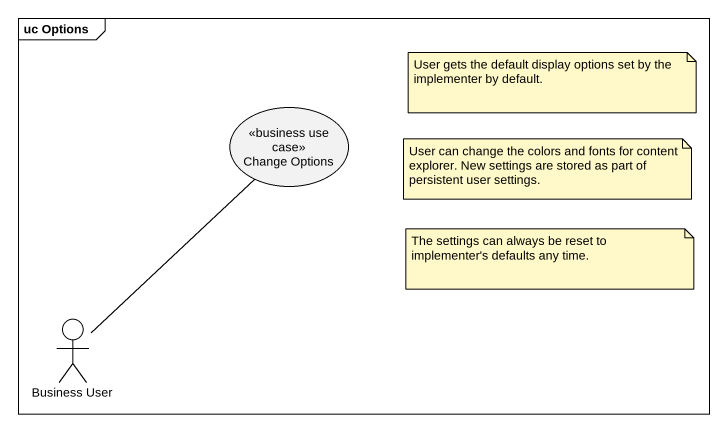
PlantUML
@startuml
mainframe uc Options
usecase "Change Options" as Change_Options <<business use case>>
actor "Business User" as Business_User
Business_User -up- Change_Options
note as N1
  User gets the default display options set by the implementer by default.
end note
note as N2
  User can change the colors and fonts for content explorer. New settings are stored as part of persistent user settings.
end note
note as N3
  The settings can always be reset to implementer's defaults any time.
end note
@enduml
